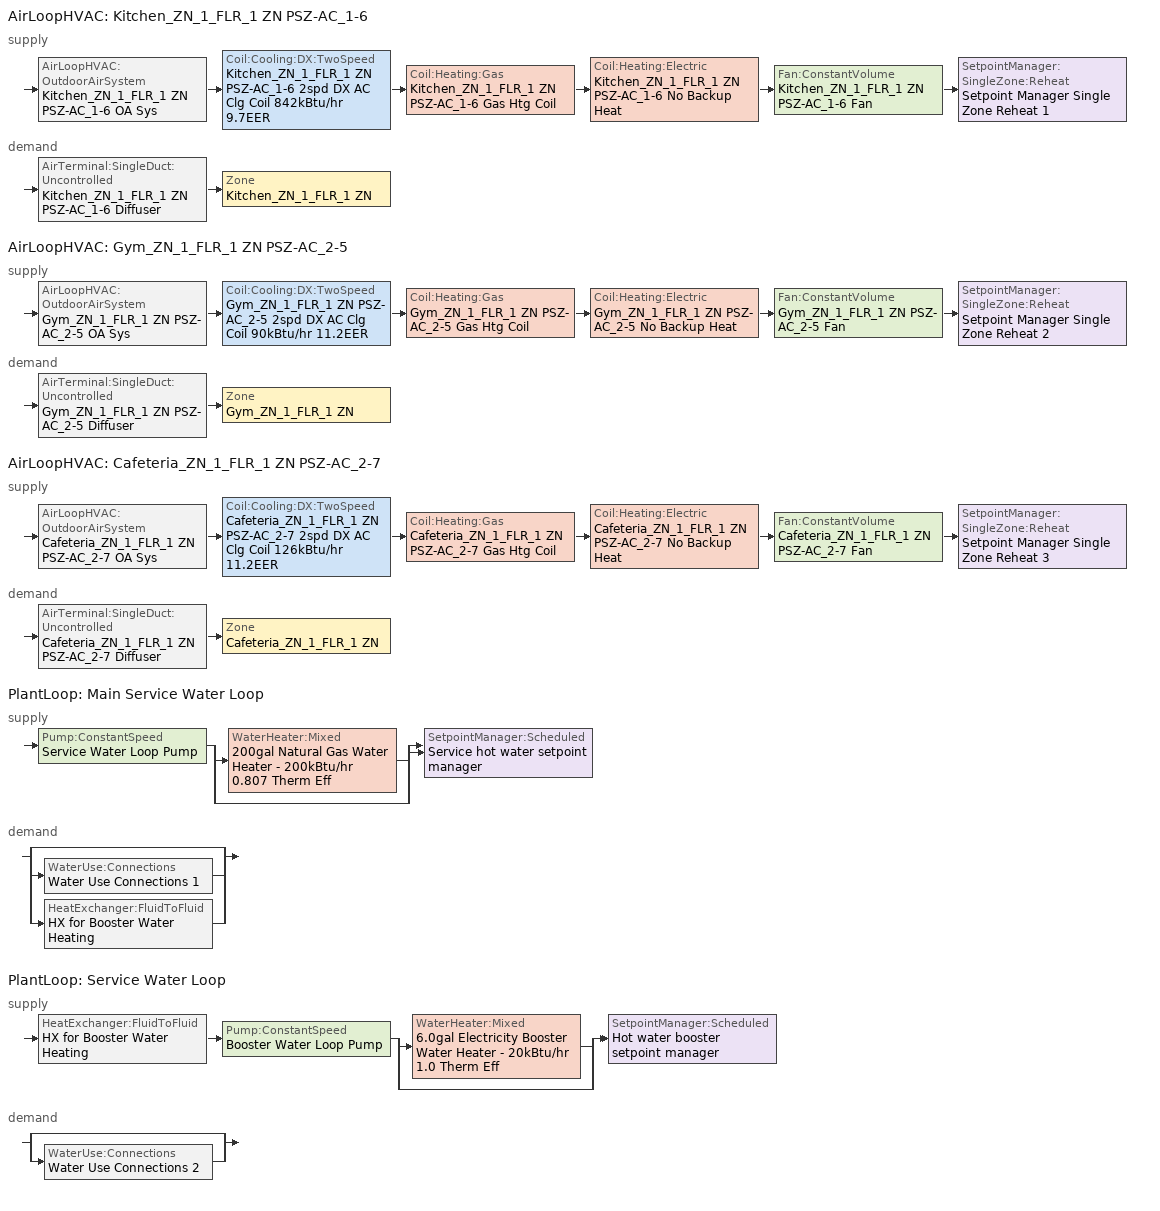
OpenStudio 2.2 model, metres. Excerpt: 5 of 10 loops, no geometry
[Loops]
AirLoopHVAC 'Kitchen_ZN_1_FLR_1 ZN PSZ-AC_1-6'
 supply: AirLoopHVAC:OutdoorAirSystem 'Kitchen_ZN_1_FLR_1 ZN PSZ-AC_1-6 OA Sys' > Coil:Cooling:DX:TwoSpeed 'Kitchen_ZN_1_FLR_1 ZN PSZ-AC_1-6 2spd DX AC Clg Coil 842kBtu/hr 9.7EER' > Coil:Heating:Gas 'Kitchen_ZN_1_FLR_1 ZN PSZ-AC_1-6 Gas Htg Coil' > Coil:Heating:Electric 'Kitchen_ZN_1_FLR_1 ZN PSZ-AC_1-6 No Backup Heat' > Fan:ConstantVolume 'Kitchen_ZN_1_FLR_1 ZN PSZ-AC_1-6 Fan' > SetpointManager:SingleZone:Reheat 'Setpoint Manager Single Zone Reheat 1'
 demand: AirTerminal:SingleDuct:Uncontrolled 'Kitchen_ZN_1_FLR_1 ZN PSZ-AC_1-6 Diffuser' > Zone 'Kitchen_ZN_1_FLR_1 ZN'
AirLoopHVAC 'Gym_ZN_1_FLR_1 ZN PSZ-AC_2-5'
 supply: AirLoopHVAC:OutdoorAirSystem 'Gym_ZN_1_FLR_1 ZN PSZ-AC_2-5 OA Sys' > Coil:Cooling:DX:TwoSpeed 'Gym_ZN_1_FLR_1 ZN PSZ-AC_2-5 2spd DX AC Clg Coil 90kBtu/hr 11.2EER' > Coil:Heating:Gas 'Gym_ZN_1_FLR_1 ZN PSZ-AC_2-5 Gas Htg Coil' > Coil:Heating:Electric 'Gym_ZN_1_FLR_1 ZN PSZ-AC_2-5 No Backup Heat' > Fan:ConstantVolume 'Gym_ZN_1_FLR_1 ZN PSZ-AC_2-5 Fan' > SetpointManager:SingleZone:Reheat 'Setpoint Manager Single Zone Reheat 2'
 demand: AirTerminal:SingleDuct:Uncontrolled 'Gym_ZN_1_FLR_1 ZN PSZ-AC_2-5 Diffuser' > Zone 'Gym_ZN_1_FLR_1 ZN'
AirLoopHVAC 'Cafeteria_ZN_1_FLR_1 ZN PSZ-AC_2-7'
 supply: AirLoopHVAC:OutdoorAirSystem 'Cafeteria_ZN_1_FLR_1 ZN PSZ-AC_2-7 OA Sys' > Coil:Cooling:DX:TwoSpeed 'Cafeteria_ZN_1_FLR_1 ZN PSZ-AC_2-7 2spd DX AC Clg Coil 126kBtu/hr 11.2EER' > Coil:Heating:Gas 'Cafeteria_ZN_1_FLR_1 ZN PSZ-AC_2-7 Gas Htg Coil' > Coil:Heating:Electric 'Cafeteria_ZN_1_FLR_1 ZN PSZ-AC_2-7 No Backup Heat' > Fan:ConstantVolume 'Cafeteria_ZN_1_FLR_1 ZN PSZ-AC_2-7 Fan' > SetpointManager:SingleZone:Reheat 'Setpoint Manager Single Zone Reheat 3'
 demand: AirTerminal:SingleDuct:Uncontrolled 'Cafeteria_ZN_1_FLR_1 ZN PSZ-AC_2-7 Diffuser' > Zone 'Cafeteria_ZN_1_FLR_1 ZN'
PlantLoop 'Main Service Water Loop'
 supply: Pump:ConstantSpeed 'Service Water Loop Pump' > split
  | WaterHeater:Mixed '200gal Natural Gas Water Heater - 200kBtu/hr 0.807 Therm Eff'
  | bypass
  join > SetpointManager:Scheduled 'Service hot water setpoint manager'
 demand: split
  | bypass
  | WaterUse:Connections 'Water Use Connections 1'
  | HeatExchanger:FluidToFluid 'HX for Booster Water Heating'
PlantLoop 'Service Water Loop'
 supply: HeatExchanger:FluidToFluid 'HX for Booster Water Heating' > Pump:ConstantSpeed 'Booster Water Loop Pump' > split
  | WaterHeater:Mixed '6.0gal Electricity Booster Water Heater - 20kBtu/hr 1.0 Therm Eff'
  | bypass
  join > SetpointManager:Scheduled 'Hot water booster setpoint manager'
 demand: split
  | bypass
  | WaterUse:Connections 'Water Use Connections 2'
[Sizing:Zone] Zone Cooling Design Supply Air Temperature Input Method=SupplyAirTemperature; Zone Cooling Design Supply Air Temperature {C}=12.8; Zone Cooling Design Supply Air Temperature Difference {deltaC}=11.11; Zone Heating Design Supply Air Temperature Input Method=SupplyAirTemperature; Zone Heating Design Supply Air Temperature {C}=40; Zone Heating Design Supply Air Temperature Difference {deltaC}=11.11; Zone Cooling Design Supply Air Humidity Ratio {kg-H2O/kg-air}=0.0085; Zone Heating Design Supply Air Humidity Ratio {kg-H2O/kg-air}=0.008; Cooling Design Air Flow Method=DesignDay; Heating Design Air Flow Method=DesignDay; Account for Dedicated Outdoor Air System=No; Dedicated Outdoor Air System Control Strategy=NeutralSupplyAir; Dedicated Outdoor Air Low Setpoint Temperature for Design {C}=autosize; Dedicated Outdoor Air High Setpoint Temperature for Design {C}=autosize
Cafeteria_ZN_1_FLR_1 ZN; Gym_ZN_1_FLR_1 ZN; Kitchen_ZN_1_FLR_1 ZN
[Zone equipment]
Cafeteria_ZN_1_FLR_1 ZN: Cafeteria_ZN_1_FLR_1 ZN PSZ-AC_2-7 Diffuser
Gym_ZN_1_FLR_1 ZN: Gym_ZN_1_FLR_1 ZN PSZ-AC_2-5 Diffuser
Kitchen_ZN_1_FLR_1 ZN: Kitchen_ZN_1_FLR_1 ZN PSZ-AC_1-6 Diffuser, Kitchen_ZN_1_FLR_1 ZN Exhaust Fan
[PlantLoop] Glycol Concentration=0; Plant Loop Volume {m3}=Autocalculate; Load Distribution Scheme=Optimal
Name | Maximum Loop Temperature {C} | Minimum Loop Temperature {C}
Main Service Water Loop | 60 | 10
Service Water Loop
[Sizing:Plant] Loop Type=Heating; Loop Design Temperature Difference {deltaC}=5; Sizing Option=NonCoincident; Zone Timesteps in Averaging Window=1; Coincident Sizing Factor Mode=None
Name | Design Loop Exit Temperature {C}
Main Service Water Loop | 60
Service Water Loop | 82.2222
[SetpointManager:Scheduled] Control Variable=Temperature
Name | Schedule
Service hot water setpoint manager | Service Water Loop Temp - 140F
Hot water booster setpoint manager | Service Water Booster Temp - 180.00000000000006F
[AirLoopHVAC] Availability Schedule=SchoolPrimary HVACOperationSchd; Design Supply Air Flow Rate {m3/s}=AutoSize
Name | Availability Manager
Kitchen_ZN_1_FLR_1 ZN PSZ-AC_1-6 | Availability Manager Night Cycle 5
Gym_ZN_1_FLR_1 ZN PSZ-AC_2-5 | Availability Manager Night Cycle 6
Cafeteria_ZN_1_FLR_1 ZN PSZ-AC_2-7 | Availability Manager Night Cycle 7
[Sizing:System] Type of Load to Size On=Sensible; Design Outdoor Air Flow Rate {m3/s}=Autosize; Minimum System Air Flow Ratio=1; Preheat Design Temperature {C}=7; Preheat Design Humidity Ratio {kg-H2O/kg-Air}=0.008; Precool Design Temperature {C}=12.8; Precool Design Humidity Ratio {kg-H2O/kg-Air}=0.008; Central Cooling Design Supply Air Temperature {C}=12.8; Central Heating Design Supply Air Temperature {C}=40; Sizing Option=Coincident; 100% Outdoor Air in Cooling=No; 100% Outdoor Air in Heating=No; Central Cooling Design Supply Air Humidity Ratio {kg-H2O/kg-Air}=0.0085; Central Heating Design Supply Air Humidity Ratio {kg-H2O/kg-Air}=0.008; Cooling Design Air Flow Method=DesignDay; Cooling Design Air Flow Rate {m3/s}=0; Heating Design Air Flow Method=DesignDay; Heating Design Air Flow Rate {m3/s}=0; System Outdoor Air Method=ZoneSum; Zone Maximum Outdoor Air Fraction=1; Cooling Supply Air Flow Rate Per Floor Area {m3/s-m2}=0.00996765; Cooling Fraction of Autosized Cooling Supply Air Flow Rate=1; Cooling Supply Air Flow Rate Per Unit Cooling Capacity {m3/s-W}=3.94755e-05; Heating Supply Air Flow Rate Per Floor Area {m3/s-m2}=0.00996765; Heating Fraction of Autosized Heating Supply Air Flow Rate=1; Heating Fraction of Autosized Cooling Supply Air Flow Rate=1; Heating Supply Air Flow Rate Per Unit Heating Capacity {m3/s-W}=3.15882e-05; Cooling Design Capacity Method=CoolingDesignCapacity; Cooling Design Capacity {W}=autosize; Cooling Design Capacity Per Floor Area {W/m2}=234.7; Fraction of Autosized Cooling Design Capacity=1; Heating Design Capacity Method=HeatingDesignCapacity; Heating Design Capacity {W}=autosize; Heating Design Capacity Per Floor Area {W/m2}=157; Fraction of Autosized Heating Design Capacity=1; Central Cooling Capacity Control Method=OnOff
Kitchen_ZN_1_FLR_1 ZN PSZ-AC_1-6; Gym_ZN_1_FLR_1 ZN PSZ-AC_2-5; Cafeteria_ZN_1_FLR_1 ZN PSZ-AC_2-7
[AvailabilityManager:NightCycle] Control Type=CycleOnAny; Thermostat Tolerance {deltaC}=1; Cycling Run Time {s}=3600
Availability Manager Night Cycle 5; Availability Manager Night Cycle 6; Availability Manager Night Cycle 7
[Coil:Cooling:DX:TwoSpeed] Availability Schedule=Always On Discrete; Rated High Speed Total Cooling Capacity {W}=Autosize; Rated High Speed Sensible Heat Ratio=Autosize; Rated High Speed Air Flow Rate {m3/s}=Autosize; Rated Low Speed Total Cooling Capacity {W}=Autosize; Rated Low Speed Sensible Heat Ratio=0.69; Condenser Type=AirCooled; High Speed Evaporative Condenser Effectiveness=0; High Speed Evaporative Condenser Air Flow Rate {m3/s}=Autosize; High Speed Evaporative Condenser Pump Rated Power Consumption {W}=Autosize; Low Speed Evaporative Condenser Effectiveness=0; Low Speed Evaporative Condenser Air Flow Rate {m3/s}=Autosize; Low Speed Evaporative Condenser Pump Rated Power Consumption {W}=Autosize; Basin Heater Capacity {W/K}=10; Basin Heater Setpoint Temperature {C}=2
Name | Rated High Speed COP {W/W} | Total Cooling Capacity Function of Temperature Curve | Total Cooling Capacity Function of Flow Fraction Curve | Energy Input Ratio Function of Temperature Curve | Energy Input Ratio Function of Flow Fraction Curve | Part Load Fraction Correlation Curve | Rated Low Speed COP {W/W} | Low Speed Total Cooling Capacity Function of Temperature Curve | Low Speed Energy Input Ratio Function of Temperature Curve
Kitchen_ZN_1_FLR_1 ZN PSZ-AC_1-6 2spd DX AC Clg Coil 842kBtu/hr 9.7EER | 3.91897 | PSZ-AC_CoolCLennoxStandard10Ton_TGA120S2B_CapFT | AHU-1_CoolCStandard10Ton_CapFF | PSZ-AC_CoolCStandard10Ton_EIRFT | CoolCLennoxStandard10Ton_TGA120S2B_EIRFFF | PSZ-AC_CoolCLennoxStandard10Ton_TGA120S2B_PLR | 3.91897 | PSZ-AC_CoolCLennoxStandard10Ton_TGA120S2B_CapFT 1 | PSZ-AC_CoolCStandard10Ton_EIRFT 1
Gym_ZN_1_FLR_1 ZN PSZ-AC_2-5 2spd DX AC Clg Coil 90kBtu/hr 11.2EER | 3.86458 | PSZ-Fine Storage DX Coil Cap-FT 2 | DX Coil Cap-FF 1 | PSZ-AC DX Coil EIR-FT 2 | Split DX Coil EIR-FF 1 | HPACCOOLPLFFPLR 1 | 3.86458 | PSZ-Fine Storage DX Coil Cap-FT 3 | PSZ-AC DX Coil EIR-FT 3
Cafeteria_ZN_1_FLR_1 ZN PSZ-AC_2-7 2spd DX AC Clg Coil 126kBtu/hr 11.2EER | 3.89632 | PSZ-Fine Storage DX Coil Cap-FT | DX Coil Cap-FF | PSZ-AC DX Coil EIR-FT | Split DX Coil EIR-FF | HPACCOOLPLFFPLR | 3.89632 | PSZ-Fine Storage DX Coil Cap-FT 1 | PSZ-AC DX Coil EIR-FT 1
[Controller:OutdoorAir] Minimum Outdoor Air Flow Rate {m3/s}=0; Maximum Outdoor Air Flow Rate {m3/s}=Autosize; Economizer Control Type=NoEconomizer; Economizer Control Action Type=ModulateFlow; Economizer Maximum Limit Dry-Bulb Temperature {C}=28; Economizer Maximum Limit Enthalpy {J/kg}=64000; Economizer Minimum Limit Dry-Bulb Temperature {C}=-100; Lockout Type=NoLockout; Minimum Limit Type=FixedMinimum; Minimum Outdoor Air Schedule=Always On Discrete; High Humidity Control=No; Heat Recovery Bypass Control Type=BypassWhenWithinEconomizerLimits
Name | Controller Mechanical Ventilation
Kitchen_ZN_1_FLR_1 ZN PSZ-AC_1-6 OA Sys Controller | Controller Mechanical Ventilation 1
Gym_ZN_1_FLR_1 ZN PSZ-AC_2-5 OA Sys Controller | Controller Mechanical Ventilation 2
Cafeteria_ZN_1_FLR_1 ZN PSZ-AC_2-7 OA Sys Controller | Controller Mechanical Ventilation 3
[Controller:MechanicalVentilation] Availability Schedule=Always On Discrete; System Outdoor Air Method=ZoneSum
Controller Mechanical Ventilation 1; Controller Mechanical Ventilation 2; Controller Mechanical Ventilation 3
[AirLoopHVAC:OutdoorAirSystem]
Name | Controller
Kitchen_ZN_1_FLR_1 ZN PSZ-AC_1-6 OA Sys | Kitchen_ZN_1_FLR_1 ZN PSZ-AC_1-6 OA Sys Controller
Gym_ZN_1_FLR_1 ZN PSZ-AC_2-5 OA Sys | Gym_ZN_1_FLR_1 ZN PSZ-AC_2-5 OA Sys Controller
Cafeteria_ZN_1_FLR_1 ZN PSZ-AC_2-7 OA Sys | Cafeteria_ZN_1_FLR_1 ZN PSZ-AC_2-7 OA Sys Controller
[SetpointManager:SingleZone:Reheat] Minimum Supply Air Temperature {C}=10; Maximum Supply Air Temperature {C}=50
Name | Control Zone
Setpoint Manager Single Zone Reheat 1 | Kitchen_ZN_1_FLR_1 ZN
Setpoint Manager Single Zone Reheat 2 | Gym_ZN_1_FLR_1 ZN
Setpoint Manager Single Zone Reheat 3 | Cafeteria_ZN_1_FLR_1 ZN
[Fan:ConstantVolume] Availability Schedule=SchoolPrimary HVACOperationSchd; Maximum Flow Rate {m3/s}=AutoSize
Name | Fan Efficiency | Pressure Rise {Pa} | Motor Efficiency
Kitchen_ZN_1_FLR_1 ZN PSZ-AC_1-6 Fan | 0.61165 | 1018.77 | 0.941
Gym_ZN_1_FLR_1 ZN PSZ-AC_2-5 Fan; Cafeteria_ZN_1_FLR_1 ZN PSZ-AC_2-7 Fan | 0.56225 | 622.722 | 0.865
[Coil:Heating:Gas] Availability Schedule=Always On Discrete; Gas Burner Efficiency=0.8; Nominal Capacity {W}=AutoSize; Parasitic Electric Load {W}=0; Parasitic Gas Load {W}=0
Kitchen_ZN_1_FLR_1 ZN PSZ-AC_1-6 Gas Htg Coil; Gym_ZN_1_FLR_1 ZN PSZ-AC_2-5 Gas Htg Coil; Cafeteria_ZN_1_FLR_1 ZN PSZ-AC_2-7 Gas Htg Coil
[Coil:Heating:Electric] Availability Schedule=Always Off Discrete; Nominal Capacity {W}=0
Kitchen_ZN_1_FLR_1 ZN PSZ-AC_1-6 No Backup Heat; Gym_ZN_1_FLR_1 ZN PSZ-AC_2-5 No Backup Heat; Cafeteria_ZN_1_FLR_1 ZN PSZ-AC_2-7 No Backup Heat
[AirTerminal:SingleDuct:Uncontrolled] Availability Schedule=Always On Discrete; Maximum Air Flow Rate {m3/s}=AutoSize
Kitchen_ZN_1_FLR_1 ZN PSZ-AC_1-6 Diffuser; Gym_ZN_1_FLR_1 ZN PSZ-AC_2-5 Diffuser; Cafeteria_ZN_1_FLR_1 ZN PSZ-AC_2-7 Diffuser
[Fan:ZoneExhaust]
Kitchen_ZN_1_FLR_1 ZN Exhaust Fan: Availability Schedule=SchoolPrimary Kitchen_Exhaust_SCH; Fan Efficiency=0.0660786; Pressure Rise {Pa}=124.544; Maximum Flow Rate {m3/s}=2.12376; Flow Fraction Schedule=SchoolSecondary Kitchen_Exhaust_SCH_DCV; System Availability Manager Coupling Mode=Decoupled; Balanced Exhaust Fraction Schedule=SchoolSecondary Kitchen Exhaust Fan Balanced Exhaust Fraction Schedule
[Refrigeration:Case] Availability Schedule=Always On Discrete; Zone=Kitchen_ZN_1_FLR_1 ZN; Rated Ambient Temperature {C}=23.8889; Rated Ambient Relative Humidity {percent}=55; Rated Total Cooling Capacity per Unit Length {W/m}=734; Case Length {m}=3.66; Latent Case Credit Curve Type=CaseTemperatureMethod; Standard Case Lighting Power per Unit Length {W/m}=33; Case Lighting Schedule=SchoolSecondary BLDG_LIGHT_SCH; Fraction of Lighting Energy to Case=1; Anti-Sweat Heater Control Type=None; Humidity at Zero Anti-Sweat Heater Energy {percent}=0; Case Height {m}=0; Defrost Energy Correction Curve Type=None; Refrigerated Case Restocking Schedule=SchoolSecondary Kitchen_ZN_1_FLR_1_Case:1_WALKINFREEZER_WalkInStockingSched
Name | Rated Latent Heat Ratio | Rated Runtime Fraction | Case Operating Temperature {C} | Latent Case Credit Curve | Standard Case Fan Power per Unit Length {W/m} | Operating Case Fan Power per Unit Length {W/m} | Fraction of Anti-Sweat Heater Energy to Case | Case Defrost Power per Unit Length {W/m} | Case Defrost Type | Case Defrost Schedule | Case Defrost Drip-Down Schedule | Under Case HVAC Return Air Fraction | Case Credit Fraction Schedule
Kitchen_ZN_1_FLR_1 ZN Walkin Freezer | 0.1 | 0.4 | -23 | Single Shelf Horizontal Latent Energy Multiplier_After2004 | 68.3 | 68.3 | 0 | 410 | Electric | Refrigeration Defrost Schedule | Refrigeration Defrost DripDown Schedule | 0 | Refrigeration Case Credit Schedule
Kitchen_ZN_1_FLR_1 ZN Display Case | 0.08 | 0.85 | 2 | Multi Shelf Vertical Latent Energy Multiplier | 55 | 55 | 0.2 | 0 | OffCycle | Refrigeration Defrost Schedule 1 |  | 0.05
[Refrigeration:Condenser:AirCooled] Rated Subcooling Temperature Difference {deltaC}=0; Condenser Fan Speed Control Type=VariableSpeed; Rated Fan Power {W}=750; Minimum Fan Air Flow Ratio=0.25
Name | Rated Effective Total Heat Rejection Rate Curve
Refrigeration Condenser Air Cooled 1 | Refrigeration Condenser Air Cooled HR Curve
Refrigeration Condenser Air Cooled 2 | Refrigeration Condenser Air Cooled HR Curve 1
[Refrigeration:System] Minimum Condensing Temperature {C}=21; Refrigeration System Working Fluid Type=R404a; Suction Temperature Control Type=ConstantSuctionTemperature; Suction Piping Zone=Kitchen_ZN_1_FLR_1 ZN
Name | Refrigeration Condenser
Refrigeration System 1 | Refrigeration Condenser Air Cooled 1
Refrigeration System 2 | Refrigeration Condenser Air Cooled 2
[Pump:ConstantSpeed] Rated Flow Rate {m3/s}=autosize; Rated Power Consumption {W}=autosize; Fraction of Motor Inefficiencies to Fluid Stream=0; Pump Control Type=Intermittent
Name | Rated Pump Head {Pa} | Motor Efficiency
Service Water Loop Pump | 29891 | 0.855
Booster Water Loop Pump | 0 | 1
[WaterHeater:Mixed] Deadband Temperature Difference {deltaC}=2; Maximum Temperature Limit {C}=82.2222; Heater Control Type=Cycle; Off Cycle Parasitic Heat Fraction to Tank=0.8; On Cycle Parasitic Heat Fraction to Tank=0; Ambient Temperature Indicator=Schedule; Use Side Effectiveness=1; Source Side Effectiveness=1; Use Side Design Flow Rate {m3/s}=autosize; Source Side Design Flow Rate {m3/s}=autosize; Indirect Water Heating Recovery Time {hr}=1.5
Name | Tank Volume {m3} | Setpoint Temperature Schedule | Heater Maximum Capacity {W} | Heater Fuel Type | Heater Thermal Efficiency | Off Cycle Parasitic Fuel Consumption Rate {W} | Off Cycle Parasitic Fuel Type | On Cycle Parasitic Fuel Consumption Rate {W} | On Cycle Parasitic Fuel Type | Ambient Temperature Schedule | Off Cycle Loss Coefficient to Ambient Temperature {W/K} | On Cycle Loss Coefficient to Ambient Temperature {W/K}
200gal Natural Gas Water Heater - 200kBtu/hr 0.807 Therm Eff | 0.757082 | Service Water Loop Temp - 140F | 58614.2 | NaturalGas | 0.807223 | 783.965 | NaturalGas | 783.965 | NaturalGas | Water Heater Ambient Temp Schedule - 70F | 10.886 | 10.886
6.0gal Electricity Booster Water Heater - 20kBtu/hr 1.0 Therm Eff | 0.0227125 | Service Water Booster Temp - 180.00000000000006F | 6000.04 | Electricity | 1 | 0 | Electricity | 0 | Electricity | Water Heater Ambient Temp Schedule - 70F 1 | 0.527431 | 0.527431
[WaterUse:Connections]
Name | Water Use Equipment Name 1
Water Use Connections 1 | Main Service Water Use 1.7gal/min
Water Use Connections 2 | Booster Water Fixture - 1.0000000000000002 gal/min at 27.901234567901326F
[WaterUse:Equipment:Definition]
Name | Peak Flow Rate {m3/s} | Target Temperature Schedule | Sensible Fraction Schedule | Latent Fraction Schedule
Main Service Water Use Def 1.7gal/min | 0.000107253 | Mixed Water At Faucet Temp - 140F | Fraction Sensible - 0.2 | Fraction Latent - 0.05
Water Fixture Def - 1.0000000000000002 gal/min | 6.30902e-05 | Schedule Ruleset 5
[WaterUse:Equipment] Flow Rate Fraction Schedule=SchoolPrimary BLDG_SWH_SCH
Name | Water Use Equipment Definition
Main Service Water Use 1.7gal/min | Main Service Water Use Def 1.7gal/min
Booster Water Fixture - 1.0000000000000002 gal/min at 27.901234567901326F | Water Fixture Def - 1.0000000000000002 gal/min
[HeatExchanger:FluidToFluid]
HX for Booster Water Heating: Loop Demand Side Design Flow Rate {m3/s}=autosize; Loop Supply Side Design Flow Rate {m3/s}=autosize; Heat Exchange Model Type=Ideal; Heat Exchanger U-Factor Times Area Value {W/K}=autosize; Control Type=UncontrolledOn; Minimum Temperature Difference to Activate Heat Exchanger {deltaC}=0.01; Heat Transfer Metering End Use Type=LoopToLoop; Component Override Cooling Control Temperature Mode=Loop; Sizing Factor=1; Operation Minimum Temperature Limit {C}=0; Operation Maximum Temperature Limit {C}=100
[Schedule:Ruleset]
Name | Default Day Schedule | Summer Design Day Schedule | Winter Design Day Schedule
SchoolPrimary HVACOperationSchd | SchoolPrimary HVACOperationSchd Default | SchoolPrimary HVACOperationSchd Summer Design Day | SchoolPrimary HVACOperationSchd Winter Design Day
SchoolPrimary Kitchen_Exhaust_SCH | SchoolPrimary Kitchen_Exhaust_SCH Default | SchoolPrimary Kitchen_Exhaust_SCH Summer Design Day | SchoolPrimary Kitchen_Exhaust_SCH Winter Design Day
SchoolSecondary Kitchen_Exhaust_SCH_DCV | SchoolSecondary Kitchen_Exhaust_SCH_DCV Default | SchoolSecondary Kitchen_Exhaust_SCH_DCV Summer Design Day | SchoolSecondary Kitchen_Exhaust_SCH_DCV Winter Design Day
SchoolSecondary Kitchen Exhaust Fan Balanced Exhaust Fraction Schedule | SchoolSecondary Kitchen Exhaust Fan Balanced Exhaust Fraction Schedule Default | SchoolSecondary Kitchen Exhaust Fan Balanced Exhaust Fraction Schedule Summer Design Day | SchoolSecondary Kitchen Exhaust Fan Balanced Exhaust Fraction Schedule Winter Design Day
Refrigeration Defrost Schedule | Refrigeration Defrost Schedule Default
Refrigeration Defrost DripDown Schedule | Refrigeration Defrost DripDown Schedule Default
Refrigeration Case Credit Schedule | Refrigeration Case Credit Schedule Default
SchoolSecondary BLDG_LIGHT_SCH | SchoolSecondary BLDG_LIGHT_SCH Default | SchoolSecondary BLDG_LIGHT_SCH Summer Design Day | SchoolSecondary BLDG_LIGHT_SCH Winter Design Day
SchoolSecondary Kitchen_ZN_1_FLR_1_Case:1_WALKINFREEZER_WalkInStockingSched | SchoolSecondary Kitchen_ZN_1_FLR_1_Case:1_WALKINFREEZER_WalkInStockingSched Default | SchoolSecondary Kitchen_ZN_1_FLR_1_Case:1_WALKINFREEZER_WalkInStockingSched Summer Design Day | SchoolSecondary Kitchen_ZN_1_FLR_1_Case:1_WALKINFREEZER_WalkInStockingSched Winter Design Day
Refrigeration Defrost Schedule 1 | Refrigeration Defrost Schedule Default 1
Service Water Loop Temp - 140F | Service Water Loop Temp - 140F Default
Water Heater Ambient Temp Schedule - 70F | Water Heater Ambient Temp Schedule - 70F Default
Fraction Sensible - 0.2 | Schedule Day 57
Fraction Latent - 0.05 | Schedule Day 58
Mixed Water At Faucet Temp - 140F | Schedule Day 59
SchoolPrimary BLDG_SWH_SCH | SchoolPrimary BLDG_SWH_SCH Default | SchoolPrimary BLDG_SWH_SCH Summer Design Day | SchoolPrimary BLDG_SWH_SCH Winter Design Day
Service Water Booster Temp - 180.00000000000006F | Service Water Booster Temp - 180.00000000000006F Default
Water Heater Ambient Temp Schedule - 70F 1 | Water Heater Ambient Temp Schedule - 70F Default 1
Schedule Ruleset 5 | Schedule Day 64
[Schedule:Day]
SchoolPrimary HVACOperationSchd Default; SchoolPrimary Kitchen_Exhaust_SCH Default; SchoolPrimary Kitchen_Exhaust_SCH Wknd Day; SchoolPrimary Kitchen_Exhaust_SCH Wknd Day 1; SchoolSecondary Kitchen Exhaust Fan Balanced Exhaust Fraction Schedule Default; SchoolSecondary Kitchen Exhaust Fan Balanced Exhaust Fraction Schedule Wknd Day; SchoolSecondary Kitchen Exhaust Fan Balanced Exhaust Fraction Schedule Wknd Day 1; SchoolSecondary BLDG_LIGHT_SCH Winter Design Day; SchoolPrimary BLDG_SWH_SCH Default; SchoolPrimary BLDG_SWH_SCH Sun|Sat Day; SchoolPrimary BLDG_SWH_SCH Sun|Sat Day 1; SchoolPrimary BLDG_SWH_SCH Sat Day: 24, 0, 0
SchoolPrimary HVACOperationSchd Winter Design Day; SchoolPrimary HVACOperationSchd Summer Design Day; SchoolPrimary HVACOperationSchd WntrDsn|SmrDsn|Wkdy Day: 7, 0, 0, 21, 0, 1, 24, 0, 0
SchoolPrimary Kitchen_Exhaust_SCH Wkdy Day: 8, 0, 0, 17, 0, 1, 24, 0, 0
SchoolPrimary Kitchen_Exhaust_SCH Winter Design Day; SchoolPrimary Kitchen_Exhaust_SCH Summer Design Day; SchoolPrimary Kitchen_Exhaust_SCH Wkdy Day 1; SchoolPrimary Kitchen_Exhaust_SCH Wkdy Day 2: 8, 0, 0, 21, 0, 1, 24, 0, 0
SchoolSecondary Kitchen_Exhaust_SCH_DCV Default; SchoolSecondary Kitchen_Exhaust_SCH_DCV Winter Design Day; SchoolSecondary Kitchen_Exhaust_SCH_DCV Summer Design Day; SchoolSecondary BLDG_LIGHT_SCH Summer Design Day: 24, 0, 1
SchoolSecondary Kitchen Exhaust Fan Balanced Exhaust Fraction Schedule Wkdy Day: 8, 0, 0, 17, 0, 0.746296, 24, 0, 0
SchoolSecondary Kitchen Exhaust Fan Balanced Exhaust Fraction Schedule Winter Design Day; SchoolSecondary Kitchen Exhaust Fan Balanced Exhaust Fraction Schedule Summer Design Day; SchoolSecondary Kitchen Exhaust Fan Balanced Exhaust Fraction Schedule Wkdy Day 1; SchoolSecondary Kitchen Exhaust Fan Balanced Exhaust Fraction Schedule Wkdy Day 2: 8, 0, 0, 21, 0, 0.746296, 24, 0, 0
Refrigeration Defrost Schedule Default: 11, 0, 0, 11, 20, 1, 23, 0, 0, 23, 20, 1, 24, 0, 0
Refrigeration Defrost DripDown Schedule Default: 11, 0, 0, 11, 30, 1, 23, 0, 0, 23, 30, 1, 24, 0, 0
Refrigeration Case Credit Schedule Default: 7, 0, 0.2, 21, 0, 0.4, 24, 0, 0.2
SchoolSecondary BLDG_LIGHT_SCH Default; SchoolSecondary BLDG_LIGHT_SCH Wknd Day; SchoolSecondary BLDG_LIGHT_SCH Wknd Day 1: 24, 0, 0.1773
SchoolSecondary BLDG_LIGHT_SCH Wkdy Day; SchoolSecondary BLDG_LIGHT_SCH Wkdy Day 2: 7, 0, 0.1773, 21, 0, 0.9, 24, 0, 0.1773
SchoolSecondary BLDG_LIGHT_SCH Wkdy Day 1: 8, 0, 0.1773, 20, 0, 0.5, 24, 0, 0.1773
SchoolSecondary Kitchen_ZN_1_FLR_1_Case:1_WALKINFREEZER_WalkInStockingSched Default: 4, 0, 0, 5, 0, 725, 6, 0, 417, 7, 0, 290, 24, 0, 0
SchoolSecondary Kitchen_ZN_1_FLR_1_Case:1_WALKINFREEZER_WalkInStockingSched Winter Design Day; SchoolSecondary Kitchen_ZN_1_FLR_1_Case:1_WALKINFREEZER_WalkInStockingSched Summer Design Day; SchoolSecondary Kitchen_ZN_1_FLR_1_Case:1_WALKINFREEZER_WalkInStockingSched WntrDsn|SmrDsn|Wknd|Mon|Wed|Thu Day: 4, 0, 0, 5, 0, 125, 6, 0, 117, 7, 0, 90, 19, 0, 0, 20, 0, 125, 21, 0, 117, 22, 0, 90, 24, 0, 0
Refrigeration Defrost Schedule Default 1: 23, 20, 0, 24, 0, 0
Service Water Loop Temp - 140F Default; Schedule Day 59: 24, 0, 60
Water Heater Ambient Temp Schedule - 70F Default; Water Heater Ambient Temp Schedule - 70F Default 1: 24, 0, 21.1111
Schedule Day 57: 24, 0, 0.2
Schedule Day 58: 24, 0, 0.05
SchoolPrimary BLDG_SWH_SCH Summer Design Day: 7, 0, 0.05, 8, 0, 0.1, 9, 0, 0.34, 10, 0, 0.6, 11, 0, 0.63, 12, 0, 0.72, 13, 0, 0.79, 14, 0, 0.83, 15, 0, 0.61, 16, 0, 0.65, 18, 0, 0.1, 19, 0, 0.19, 20, 0, 0.25, 22, 0, 0.22, 23, 0, 0.12, 24, 0, 0.09
SchoolPrimary BLDG_SWH_SCH Wkdy Day; SchoolPrimary BLDG_SWH_SCH Wkdy Day 2: 8, 0, 0, 9, 0, 0.34, 10, 0, 0.6, 11, 0, 0.63, 12, 0, 0.72, 13, 0, 0.79, 14, 0, 0.83, 15, 0, 0.61, 16, 0, 0.65, 18, 0, 0.1, 19, 0, 0.19, 20, 0, 0.25, 24, 0, 0
SchoolPrimary BLDG_SWH_SCH Winter Design Day: 9, 0, 0.03, 13, 0, 0.05, 24, 0, 0.03
SchoolPrimary BLDG_SWH_SCH Wkdy Day 1: 8, 0, 0, 18, 0, 0.1, 19, 0, 0.19, 20, 0, 0.25, 24, 0, 0
Service Water Booster Temp - 180.00000000000006F Default: 24, 0, 82.2222
Schedule Day 64: 24, 0, -2.27709
[Schedule:Rule] Date Specification Type=DateRange
Name | Schedule Ruleset | Rule Order | Day Schedule | Apply Monday | Apply Tuesday | Apply Wednesday | Apply Thursday | Apply Friday | Start Month | Start Day | End Month | End Day | Apply Sunday | Apply Saturday
Schedule Rule 70 | SchoolPrimary HVACOperationSchd | 0 | SchoolPrimary HVACOperationSchd WntrDsn|SmrDsn|Wkdy Day | Yes | Yes | Yes | Yes | Yes | 1 | 1 | 12 | 31
Schedule Rule 72 | SchoolPrimary Kitchen_Exhaust_SCH | 4 | SchoolPrimary Kitchen_Exhaust_SCH Wkdy Day | Yes | Yes | Yes | Yes | Yes | 1 | 1 | 6 | 30
Schedule Rule 73 | SchoolPrimary Kitchen_Exhaust_SCH | 3 | SchoolPrimary Kitchen_Exhaust_SCH Wknd Day |  |  |  |  |  | 1 | 1 | 6 | 30 | Yes | Yes
Schedule Rule 74 | SchoolPrimary Kitchen_Exhaust_SCH | 2 | SchoolPrimary Kitchen_Exhaust_SCH Wkdy Day 1 | Yes | Yes | Yes | Yes | Yes | 7 | 1 | 9 | 1
Schedule Rule 75 | SchoolPrimary Kitchen_Exhaust_SCH | 1 | SchoolPrimary Kitchen_Exhaust_SCH Wknd Day 1 |  |  |  |  |  | 7 | 1 | 9 | 1 | Yes | Yes
Schedule Rule 76 | SchoolPrimary Kitchen_Exhaust_SCH | 0 | SchoolPrimary Kitchen_Exhaust_SCH Wkdy Day 2 | Yes | Yes | Yes | Yes | Yes | 9 | 1 | 12 | 31
Schedule Rule 77 | SchoolSecondary Kitchen Exhaust Fan Balanced Exhaust Fraction Schedule | 4 | SchoolSecondary Kitchen Exhaust Fan Balanced Exhaust Fraction Schedule Wkdy Day | Yes | Yes | Yes | Yes | Yes | 1 | 1 | 6 | 30
Schedule Rule 78 | SchoolSecondary Kitchen Exhaust Fan Balanced Exhaust Fraction Schedule | 3 | SchoolSecondary Kitchen Exhaust Fan Balanced Exhaust Fraction Schedule Wknd Day |  |  |  |  |  | 1 | 1 | 6 | 30 | Yes | Yes
Schedule Rule 79 | SchoolSecondary Kitchen Exhaust Fan Balanced Exhaust Fraction Schedule | 2 | SchoolSecondary Kitchen Exhaust Fan Balanced Exhaust Fraction Schedule Wkdy Day 1 | Yes | Yes | Yes | Yes | Yes | 7 | 1 | 9 | 1
Schedule Rule 80 | SchoolSecondary Kitchen Exhaust Fan Balanced Exhaust Fraction Schedule | 1 | SchoolSecondary Kitchen Exhaust Fan Balanced Exhaust Fraction Schedule Wknd Day 1 |  |  |  |  |  | 7 | 1 | 9 | 1 | Yes | Yes
Schedule Rule 81 | SchoolSecondary Kitchen Exhaust Fan Balanced Exhaust Fraction Schedule | 0 | SchoolSecondary Kitchen Exhaust Fan Balanced Exhaust Fraction Schedule Wkdy Day 2 | Yes | Yes | Yes | Yes | Yes | 9 | 1 | 12 | 31
Schedule Rule 83 | SchoolSecondary BLDG_LIGHT_SCH | 4 | SchoolSecondary BLDG_LIGHT_SCH Wkdy Day | Yes | Yes | Yes | Yes | Yes | 1 | 1 | 6 | 30
Schedule Rule 84 | SchoolSecondary BLDG_LIGHT_SCH | 3 | SchoolSecondary BLDG_LIGHT_SCH Wknd Day |  |  |  |  |  | 1 | 1 | 6 | 30 | Yes | Yes
Schedule Rule 85 | SchoolSecondary BLDG_LIGHT_SCH | 2 | SchoolSecondary BLDG_LIGHT_SCH Wkdy Day 1 | Yes | Yes | Yes | Yes | Yes | 7 | 1 | 9 | 1
Schedule Rule 86 | SchoolSecondary BLDG_LIGHT_SCH | 1 | SchoolSecondary BLDG_LIGHT_SCH Wknd Day 1 |  |  |  |  |  | 7 | 1 | 9 | 1 | Yes | Yes
Schedule Rule 87 | SchoolSecondary BLDG_LIGHT_SCH | 0 | SchoolSecondary BLDG_LIGHT_SCH Wkdy Day 2 | Yes | Yes | Yes | Yes | Yes | 9 | 1 | 12 | 31
Schedule Rule 88 | SchoolSecondary Kitchen_ZN_1_FLR_1_Case:1_WALKINFREEZER_WalkInStockingSched | 0 | SchoolSecondary Kitchen_ZN_1_FLR_1_Case:1_WALKINFREEZER_WalkInStockingSched WntrDsn|SmrDsn|Wknd|Mon|Wed|Thu Day | Yes |  | Yes | Yes |  | 1 | 1 | 12 | 31 | Yes | Yes
Schedule Rule 89 | SchoolPrimary BLDG_SWH_SCH | 5 | SchoolPrimary BLDG_SWH_SCH Sun|Sat Day |  |  |  |  |  | 1 | 1 | 6 | 15 | Yes | Yes
Schedule Rule 90 | SchoolPrimary BLDG_SWH_SCH | 4 | SchoolPrimary BLDG_SWH_SCH Wkdy Day | Yes | Yes | Yes | Yes | Yes | 1 | 1 | 6 | 15
Schedule Rule 91 | SchoolPrimary BLDG_SWH_SCH | 3 | SchoolPrimary BLDG_SWH_SCH Sun|Sat Day 1 |  |  |  |  |  | 6 | 16 | 9 | 15 | Yes | Yes
Schedule Rule 92 | SchoolPrimary BLDG_SWH_SCH | 2 | SchoolPrimary BLDG_SWH_SCH Wkdy Day 1 | Yes | Yes | Yes | Yes | Yes | 6 | 16 | 9 | 15
Schedule Rule 93 | SchoolPrimary BLDG_SWH_SCH | 1 | SchoolPrimary BLDG_SWH_SCH Sat Day |  |  |  |  |  | 9 | 16 | 12 | 31 |  | Yes
Schedule Rule 94 | SchoolPrimary BLDG_SWH_SCH | 0 | SchoolPrimary BLDG_SWH_SCH Wkdy Day 2 | Yes | Yes | Yes | Yes | Yes | 9 | 16 | 12 | 31
[Schedule:Constant]
Name | Value
Always On Discrete | 1
Always Off Discrete | 0
[Curve:Biquadratic]
Name | Coefficient1 Constant | Coefficient2 x | Coefficient3 x**2 | Coefficient4 y | Coefficient5 y**2 | Coefficient6 x*y | Minimum Value of x | Maximum Value of x | Minimum Value of y | Maximum Value of y
PSZ-Fine Storage DX Coil Cap-FT; PSZ-Fine Storage DX Coil Cap-FT 1; PSZ-Fine Storage DX Coil Cap-FT 2; PSZ-Fine Storage DX Coil Cap-FT 3 | 0.942588 | 0.00954335 | 0.00068377 | -0.0110427 | 5.249e-06 | -9.72e-06 | 12.77778 | 23.88889 | 23.88889 | 46.11111
PSZ-AC DX Coil EIR-FT; PSZ-AC DX Coil EIR-FT 1; PSZ-AC DX Coil EIR-FT 2; PSZ-AC DX Coil EIR-FT 3 | 0.342414 | 0.034885 | -0.0006237 | 0.00497722 | 0.000437951 | -0.000728028 | 12.77778 | 23.88889 | 23.88889 | 46.11111
PSZ-AC_CoolCLennoxStandard10Ton_TGA120S2B_CapFT; PSZ-AC_CoolCLennoxStandard10Ton_TGA120S2B_CapFT 1 | 0.42415 | 0.04426 | -0.00042 | 0.00333 | -8e-05 | -0.00021 | 17 | 22 | 29 | 46
PSZ-AC_CoolCStandard10Ton_EIRFT; PSZ-AC_CoolCStandard10Ton_EIRFT 1 | 1.23649 | -0.02431 | 0.00057 | -0.01434 | 0.00063 | -0.00038 | 17 | 22 | 29 | 46
[Curve:Quadratic]
Name | Coefficient1 Constant | Coefficient2 x | Coefficient3 x**2 | Minimum Value of x | Maximum Value of x
DX Coil Cap-FF; DX Coil Cap-FF 1 | 0.8 | 0.2 | 0 | 0.5 | 1.5
Split DX Coil EIR-FF; Split DX Coil EIR-FF 1 | 1.1552 | -0.1808 | 0.0256 | 0.5 | 1.5
HPACCOOLPLFFPLR; HPACCOOLPLFFPLR 1 | 0.85 | 0.15 | 0 | 0 | 1
AHU-1_CoolCStandard10Ton_CapFF | 0.77136 | 0.34053 | -0.11088 | 0.75918 | 1.13877
CoolCLennoxStandard10Ton_TGA120S2B_EIRFFF | 1.2055 | -0.32953 | 0.12308 | 0.75918 | 1.13877
PSZ-AC_CoolCLennoxStandard10Ton_TGA120S2B_PLR | 0.771 | 0.229 | 0 | 0 | 1
[Curve:Cubic] Minimum Value of x=-35; Maximum Value of x=20
Name | Coefficient1 Constant | Coefficient2 x | Coefficient3 x**2 | Coefficient4 x**3
Single Shelf Horizontal Latent Energy Multiplier_After2004 | 0.0236 | 0.0006 | 0 | 0
Multi Shelf Vertical Latent Energy Multiplier | 0.0265263 | 0.00107803 | -6.02558e-05 | 1.23732e-06
[Curve:Linear] Coefficient1 Constant=0; Coefficient2 x=22000; Minimum Value of x=5; Maximum Value of x=22.2
Refrigeration Condenser Air Cooled HR Curve; Refrigeration Condenser Air Cooled HR Curve 1
